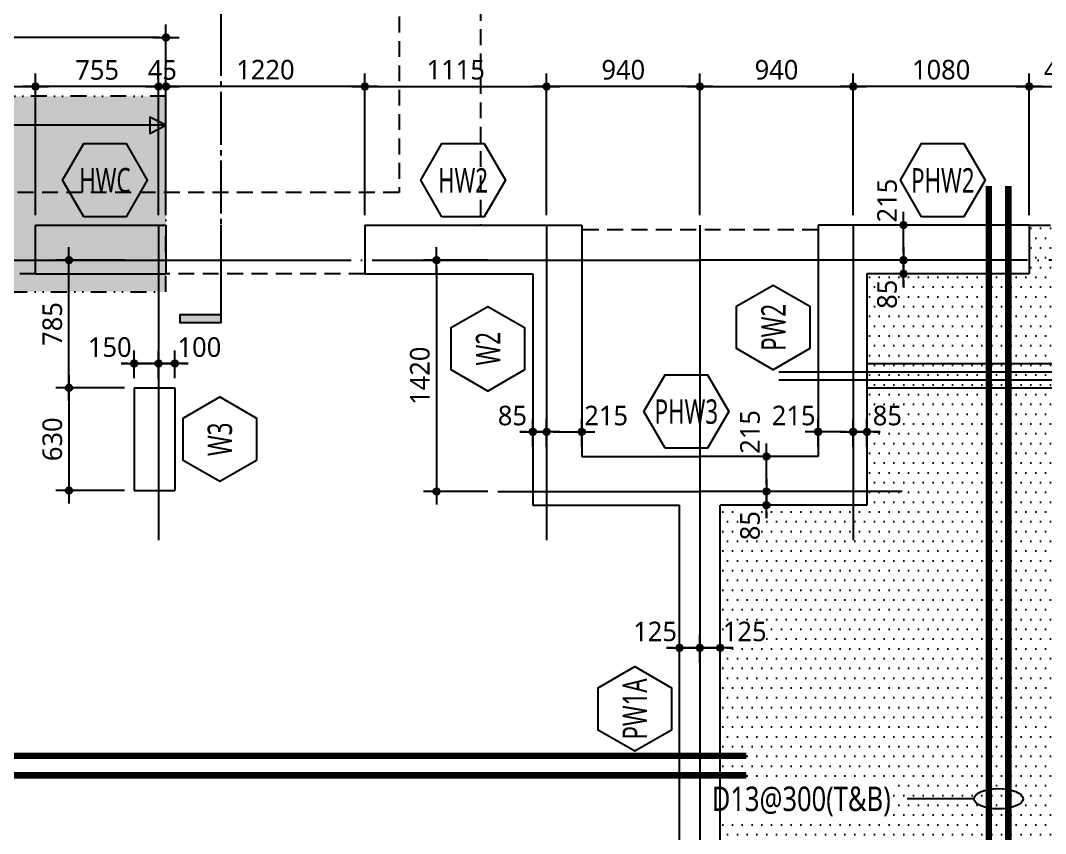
# Model space of a CAD drawing. Header units: millimetres. Extents: x 350420 to 672135, y -312840 to -44390.
# Drawn here: x 528082 to 534370, y -62444 to -57455 of the extents above; entities that cross this region are included whole.
import ezdxf
from ezdxf.enums import TextEntityAlignment as Align
from ezdxf.xclip import XClip

# ---------------------------------------------------------------- set-up
doc = ezdxf.new("R2010")
doc.units = ezdxf.units.MM
doc.header["$LTSCALE"] = 65
doc.header["$XCLIPFRAME"] = 0
for name, pattern in [('DIVIDEX2', [2.5, 1, -0.5, 0, -0.5, 0, -0.5]), ('ER-IJ', [6.5, 5, -0.5, 0.5, -0.5]), ('HID', [2.5, 2, -0.5]), ('HID2', [7.5, 6, -1.5]), ('XS-지하주차장$0$CEN', [62, 60, -1, 0, -1]), ('XS-지하주차장$0$HID', [2.3, 1.5, -0.8])]:
    doc.linetypes.add(name, pattern=pattern)
doc.layers.get('Defpoints').update_dxf_attribs({"color": 145})
for name, color, linetype in [('BAR-B', 2, 'HID2'), ('BAR-T', 2, 'Continuous'), ('DIM', 7, 'Continuous'), ('DOT', 7, 'Continuous'), ('HID', 8, 'HID'), ('LEADER', 7, 'Continuous'), ('M', 7, 'Continuous'), ('NAME-W', 4, 'Continuous'), ('SEC', 2, 'Continuous'), ('T', 6, 'Continuous'), ('W2-B', 8, 'Continuous'), ('XS-지하주차장$0$AWG', 5, 'XS-지하주차장$0$HID'), ('XS-지하주차장$0$CEN', 1, 'XS-지하주차장$0$CEN'), ('XS-지하주차장$0$W1', 2, 'Continuous'), ('XS-지하주차장$0$W1-H', 11, 'XS-지하주차장$0$HID'), ('보강구간', 3, 'DIVIDEX2'), ('보강근', 2, 'Continuous'), ('상부', 15, 'Continuous')]:
    doc.layers.add(name, color=color, linetype=linetype)
doc.layers.add('XS-지하주차장$0$PD', color=145, linetype='XS-지하주차장$0$HID', plot=False)
doc.styles.add('맑은고딕', font='malgun.ttf')
doc.dimstyles.new('DIM_40', dxfattribs={"dimscale": 40, "dimtxt": 3, "dimasz": 1, "dimexe": 2, "dimexo": 1.5, "dimgap": 1, "dimtad": 1, "dimdec": 0, "dimzin": 0, "dimdsep": 46, "dimtxsty": '맑은고딕', "dimblk1": 'DIMDOT', "dimblk2": 'DIMDOT', "dimsah": 1, "dimcen": 0.09, "dimdle": 2, "dimclrd": 7, "dimclre": 7, "dimclrt": 6, "dimadec": 0, "dimazin": 0, "dimtfac": 1, "dimtdec": 0, "dimtix": 1, "dimtmove": 2, "dimatfit": 3, "dimldrblk": 'DIMDOT', "dimfxl": 0, "dimtolj": 1, "dimtzin": 0, "dimarcsym": 0})

# ---------------------------------------------------------------- blocks, each defined once
blk = doc.blocks.new('XS-지하주차장$0$B1-6')
at = {"layer": 'XS-지하주차장$0$CEN'}
for p, q in [((15160, 8925), (15160, 6990)), ((17540, 8925), (17540, 6990)), ((18480, 8925), (18480, 0)), ((18480, 8925), (18480, 0)), ((19420, 8925), (19420, 6990)), ((12440, 8710), (18480, 8710)), ((24520, 8710), (18480, 8710)), ((17240, 7290), (18480, 7290)), ((19720, 7290), (18480, 7290))]:
    blk.add_line(p, q, dxfattribs=at)
at = {"layer": 'XS-지하주차장$0$PD'}
blk.add_line((19205, 8895), (17755, 8895), dxfattribs=at)
at = {"layer": 'XS-지하주차장$0$W1'}
for p, q in [((14405, 8625), (14405, 8925)), ((14405, 8925), (15205, 8925)), ((15205, 8925), (15205, 8625)), ((16425, 8925), (16425, 8625)), ((16425, 8925), (17755, 8925)), ((17755, 8925), (17755, 7505)), ((20500, 8925), (19205, 8925)), ((19205, 8925), (19205, 7505)), ((20500, 8925), (20500, 8625)), ((14405, 8625), (15205, 8625)), ((16425, 8625), (17455, 8625)), ((17455, 8625), (17455, 7205)), ((20500, 8625), (19505, 8625)), ((19505, 8625), (19505, 7205)), ((15010, 7925), (15010, 7295)), ((15010, 7925), (15260, 7925)), ((15260, 7925), (15260, 7295)), ((17755, 7505), (18480, 7505)), ((19205, 7505), (18480, 7505)), ((15010, 7295), (15260, 7295)), ((17455, 7205), (18355, 7205)), ((18355, 4705), (18355, 7205)), ((19505, 7205), (18605, 7205)), ((18605, 4705), (18605, 7205))]:
    blk.add_line(p, q, dxfattribs=at)
blk = doc.blocks.new('XS-지하주차장$0$B2-W')
at = {"layer": 'XS-지하주차장$0$W1-H'}
for p, q in [((113725, 85355), (114025, 85355)), ((113725, 85355), (113725, 84555)), ((114025, 85355), (114025, 84555)), ((113025, 84750), (112395, 84750)), ((112395, 84750), (112395, 84500)), ((113025, 84750), (113025, 84500)), ((114025, 84555), (113725, 84555)), ((113025, 84500), (112395, 84500)), ((114025, 83335), (113725, 83335)), ((113725, 83335), (113725, 82305)), ((114025, 83335), (114025, 82005)), ((112305, 82305), (112305, 81405)), ((113725, 82305), (112305, 82305)), ((112605, 82005), (112605, 81280)), ((114025, 82005), (112605, 82005)), ((109805, 81405), (112305, 81405)), ((112605, 80555), (112605, 81280)), ((109805, 81155), (112305, 81155)), ((112305, 80255), (112305, 81155)), ((114025, 80555), (112605, 80555)), ((114025, 79260), (114025, 80555)), ((113725, 80255), (112305, 80255)), ((113725, 79260), (113725, 80255)), ((114025, 79260), (113725, 79260))]:
    blk.add_line(p, q, dxfattribs=at)
blk = doc.blocks.new('XS-지하주차장')
at = {"layer": 'XS-지하주차장$0$AWG'}
for p, q in [((653735, 152315), (653735, 158750)), ((653235, 154545), (653235, 155755)), ((653235, 152525), (653235, 153745)), ((655860, 152315), (653735, 152315)), ((655035, 151815), (653535, 151815))]:
    blk.add_line(p, q, dxfattribs=at)
at = {"layer": 'XS-지하주차장$0$W1', "rotation": 270}
blk.add_blockref('XS-지하주차장$0$B1-6', (644610, 168950), dxfattribs=at)
at = {"layer": 'XS-지하주차장$0$W1-H'}
blk.add_blockref('XS-지하주차장$0$B2-W', (539510, 69190), dxfattribs=at)
blk = doc.blocks.new('DIMDOT')
at = {"layer": 'DIM', "linetype": 'Continuous'}
blk.add_line((-2, 0), (2, 0), dxfattribs=at)
for radius in [0.5, 0.25]:
    blk.add_circle((0, 0), radius, dxfattribs=at)
blk = doc.blocks.new('*D1221')
at = {"layer": 'Defpoints', "color": 0, "linetype": 'Continuous', "transparency": 16777216}
for p in [(528380, -58925), (528780, -58925), (528780, -59710)]:
    blk.add_point(p, dxfattribs=at)
at = {"layer": 'DIM', "color": 7, "linetype": 'Continuous', "lineweight": -2, "transparency": 16777216}
for p, q in [((528720, -58925), (528300, -58925)), ((528380, -59670), (528380, -58965)), ((528720, -59710), (528300, -59710))]:
    blk.add_line(p, q, dxfattribs=at)
at = {"layer": 'DIM', "color": 7, "linetype": 'Continuous', "lineweight": -2, "transparency": 16777216, "xscale": 40, "yscale": 40, "zscale": 40}
for p, rotation in [((528380, -58925), 90), ((528380, -59710), 270)]:
    blk.add_blockref('DIMDOT', p, dxfattribs=dict(at, rotation=rotation))
at = {"layer": 'DIM', "color": 6, "linetype": 'Continuous', "transparency": 16777216, "insert": (528278, -59317.5), "char_height": 120, "attachment_point": 5, "rotation": 90, "style": '맑은고딕'}
blk.add_mtext('\\A1;785', dxfattribs=at)
blk = doc.blocks.new('*D1222')
at = {"layer": 'Defpoints', "color": 0, "linetype": 'Continuous', "transparency": 16777216}
for p in [(528780, -59710), (528380, -60340), (528780, -60340)]:
    blk.add_point(p, dxfattribs=at)
at = {"layer": 'DIM', "color": 7, "linetype": 'Continuous', "lineweight": -2, "transparency": 16777216}
for p, q in [((528720, -59710), (528300, -59710)), ((528380, -59750), (528380, -60300)), ((528720, -60340), (528300, -60340))]:
    blk.add_line(p, q, dxfattribs=at)
at = {"layer": 'DIM', "color": 7, "linetype": 'Continuous', "lineweight": -2, "transparency": 16777216, "xscale": 40, "yscale": 40, "zscale": 40}
for p, rotation in [((528380, -59710), 90), ((528380, -60340), 270)]:
    blk.add_blockref('DIMDOT', p, dxfattribs=dict(at, rotation=rotation))
at = {"layer": 'DIM', "color": 6, "linetype": 'Continuous', "transparency": 16777216, "insert": (528278, -60025), "char_height": 120, "attachment_point": 5, "rotation": 90, "style": '맑은고딕'}
blk.add_mtext('\\A1;630', dxfattribs=at)
blk = doc.blocks.new('*D1223')
at = {"layer": 'Defpoints', "color": 0, "linetype": 'Continuous', "transparency": 16777216}
for p in [(528175, -57860), (526965, -58710), (528175, -58710)]:
    blk.add_point(p, dxfattribs=at)
at = {"layer": 'DIM', "color": 7, "linetype": 'Continuous', "lineweight": -2, "transparency": 16777216}
for p, q in [((526965, -58650), (526965, -57780)), ((528175, -58650), (528175, -57780)), ((527005, -57860), (528135, -57860))]:
    blk.add_line(p, q, dxfattribs=at)
at = {"layer": 'DIM', "color": 7, "linetype": 'Continuous', "lineweight": -2, "transparency": 16777216, "xscale": 40, "yscale": 40, "zscale": 40, "rotation": 180}
blk.add_blockref('DIMDOT', (526965, -57860), dxfattribs=at)
at = {"layer": 'DIM', "color": 7, "linetype": 'Continuous', "lineweight": -2, "transparency": 16777216, "xscale": 40, "yscale": 40, "zscale": 40}
blk.add_blockref('DIMDOT', (528175, -57860), dxfattribs=at)
at = {"layer": 'DIM', "color": 6, "linetype": 'Continuous', "transparency": 16777216, "insert": (527570, -57757.6), "char_height": 120, "attachment_point": 5, "style": '맑은고딕'}
blk.add_mtext('\\A1;1210', dxfattribs=at)
blk = doc.blocks.new('*D543')
at = {"layer": 'Defpoints', "color": 0, "linetype": 'Continuous', "transparency": 16777216}
for p in [(528175, -57860), (528175, -58710), (528930, -58710)]:
    blk.add_point(p, dxfattribs=at)
at = {"layer": 'DIM', "color": 7, "linetype": 'Continuous', "lineweight": -2, "transparency": 16777216}
for p, q in [((528175, -58650), (528175, -57780)), ((528930, -58650), (528930, -57780)), ((528890, -57860), (528215, -57860))]:
    blk.add_line(p, q, dxfattribs=at)
at = {"layer": 'DIM', "color": 7, "linetype": 'Continuous', "lineweight": -2, "transparency": 16777216, "xscale": 40, "yscale": 40, "zscale": 40, "rotation": 180}
blk.add_blockref('DIMDOT', (528175, -57860), dxfattribs=at)
at = {"layer": 'DIM', "color": 7, "linetype": 'Continuous', "lineweight": -2, "transparency": 16777216, "xscale": 40, "yscale": 40, "zscale": 40}
blk.add_blockref('DIMDOT', (528930, -57860), dxfattribs=at)
at = {"layer": 'DIM', "color": 6, "linetype": 'Continuous', "transparency": 16777216, "insert": (528552.5, -57759), "char_height": 120, "attachment_point": 5, "style": '맑은고딕'}
blk.add_mtext('\\A1;755', dxfattribs=at)
blk = doc.blocks.new('*D544')
at = {"layer": 'Defpoints', "color": 0, "linetype": 'Continuous', "transparency": 16777216}
for p in [(528975, -57860), (528930, -58710), (528975, -58710)]:
    blk.add_point(p, dxfattribs=at)
at = {"layer": 'DIM', "color": 7, "linetype": 'Continuous', "lineweight": -2, "transparency": 16777216}
for p, q in [((528930, -58650), (528930, -57780)), ((528975, -58650), (528975, -57780)), ((528890, -57860), (528850, -57860)), ((528930, -57860), (528975, -57860)), ((529015, -57860), (529055, -57860))]:
    blk.add_line(p, q, dxfattribs=at)
at = {"layer": 'DIM', "color": 7, "linetype": 'Continuous', "lineweight": -2, "transparency": 16777216, "xscale": 40, "yscale": 40, "zscale": 40}
blk.add_blockref('DIMDOT', (528930, -57860), dxfattribs=at)
at = {"layer": 'DIM', "color": 7, "linetype": 'Continuous', "lineweight": -2, "transparency": 16777216, "xscale": 40, "yscale": 40, "zscale": 40, "rotation": 180}
blk.add_blockref('DIMDOT', (528975, -57860), dxfattribs=at)
at = {"layer": 'DIM', "color": 6, "linetype": 'Continuous', "transparency": 16777216, "insert": (528952.5, -57759), "char_height": 120, "attachment_point": 5, "style": '맑은고딕'}
blk.add_mtext('\\A1;45', dxfattribs=at)
blk = doc.blocks.new('*D545')
at = {"layer": 'Defpoints', "color": 0, "linetype": 'Continuous', "transparency": 16777216}
for p in [(528975, -57860), (528975, -58710), (530195, -58710)]:
    blk.add_point(p, dxfattribs=at)
at = {"layer": 'DIM', "color": 7, "linetype": 'Continuous', "lineweight": -2, "transparency": 16777216}
for p, q in [((528975, -58650), (528975, -57780)), ((530195, -58650), (530195, -57780)), ((530155, -57860), (529015, -57860))]:
    blk.add_line(p, q, dxfattribs=at)
at = {"layer": 'DIM', "color": 7, "linetype": 'Continuous', "lineweight": -2, "transparency": 16777216, "xscale": 40, "yscale": 40, "zscale": 40, "rotation": 180}
blk.add_blockref('DIMDOT', (528975, -57860), dxfattribs=at)
at = {"layer": 'DIM', "color": 7, "linetype": 'Continuous', "lineweight": -2, "transparency": 16777216, "xscale": 40, "yscale": 40, "zscale": 40}
blk.add_blockref('DIMDOT', (530195, -57860), dxfattribs=at)
at = {"layer": 'DIM', "color": 6, "linetype": 'Continuous', "transparency": 16777216, "insert": (529585, -57757.6), "char_height": 120, "attachment_point": 5, "style": '맑은고딕'}
blk.add_mtext('\\A1;1220', dxfattribs=at)
blk = doc.blocks.new('*D546')
at = {"layer": 'Defpoints', "color": 0, "linetype": 'Continuous', "transparency": 16777216}
for p in [(531310, -57860), (530195, -58710), (531310, -58710)]:
    blk.add_point(p, dxfattribs=at)
at = {"layer": 'DIM', "color": 7, "linetype": 'Continuous', "lineweight": -2, "transparency": 16777216}
for p, q in [((530195, -58650), (530195, -57780)), ((531310, -58650), (531310, -57780)), ((530235, -57860), (531270, -57860))]:
    blk.add_line(p, q, dxfattribs=at)
at = {"layer": 'DIM', "color": 7, "linetype": 'Continuous', "lineweight": -2, "transparency": 16777216, "xscale": 40, "yscale": 40, "zscale": 40, "rotation": 180}
blk.add_blockref('DIMDOT', (530195, -57860), dxfattribs=at)
at = {"layer": 'DIM', "color": 7, "linetype": 'Continuous', "lineweight": -2, "transparency": 16777216, "xscale": 40, "yscale": 40, "zscale": 40}
blk.add_blockref('DIMDOT', (531310, -57860), dxfattribs=at)
at = {"layer": 'DIM', "color": 6, "linetype": 'Continuous', "transparency": 16777216, "insert": (530752.5, -57757.6), "char_height": 120, "attachment_point": 5, "style": '맑은고딕'}
blk.add_mtext('\\A1;1115', dxfattribs=at)
blk = doc.blocks.new('*D547')
at = {"layer": 'Defpoints', "color": 0, "linetype": 'Continuous', "transparency": 16777216}
for p in [(531310, -57860), (531310, -58710), (532250, -58710)]:
    blk.add_point(p, dxfattribs=at)
at = {"layer": 'DIM', "color": 7, "linetype": 'Continuous', "lineweight": -2, "transparency": 16777216}
for p, q in [((531310, -58650), (531310, -57780)), ((532250, -58650), (532250, -57780)), ((532210, -57860), (531350, -57860))]:
    blk.add_line(p, q, dxfattribs=at)
at = {"layer": 'DIM', "color": 7, "linetype": 'Continuous', "lineweight": -2, "transparency": 16777216, "xscale": 40, "yscale": 40, "zscale": 40, "rotation": 180}
blk.add_blockref('DIMDOT', (531310, -57860), dxfattribs=at)
at = {"layer": 'DIM', "color": 7, "linetype": 'Continuous', "lineweight": -2, "transparency": 16777216, "xscale": 40, "yscale": 40, "zscale": 40}
blk.add_blockref('DIMDOT', (532250, -57860), dxfattribs=at)
at = {"layer": 'DIM', "color": 6, "linetype": 'Continuous', "transparency": 16777216, "insert": (531780, -57758), "char_height": 120, "attachment_point": 5, "style": '맑은고딕'}
blk.add_mtext('\\A1;940', dxfattribs=at)
blk = doc.blocks.new('*D551')
at = {"layer": 'Defpoints', "color": 0, "linetype": 'Continuous', "transparency": 16777216}
for p in [(534720, -57860), (534270, -58710), (534720, -58710)]:
    blk.add_point(p, dxfattribs=at)
at = {"layer": 'DIM', "color": 7, "linetype": 'Continuous', "lineweight": -2, "transparency": 16777216}
for p, q in [((534270, -58650), (534270, -57780)), ((534720, -58650), (534720, -57780)), ((534310, -57860), (534680, -57860))]:
    blk.add_line(p, q, dxfattribs=at)
at = {"layer": 'DIM', "color": 7, "linetype": 'Continuous', "lineweight": -2, "transparency": 16777216, "xscale": 40, "yscale": 40, "zscale": 40, "rotation": 180}
blk.add_blockref('DIMDOT', (534270, -57860), dxfattribs=at)
at = {"layer": 'DIM', "color": 7, "linetype": 'Continuous', "lineweight": -2, "transparency": 16777216, "xscale": 40, "yscale": 40, "zscale": 40}
blk.add_blockref('DIMDOT', (534720, -57860), dxfattribs=at)
at = {"layer": 'DIM', "color": 6, "linetype": 'Continuous', "transparency": 16777216, "insert": (534495, -57758), "char_height": 120, "attachment_point": 5, "style": '맑은고딕'}
blk.add_mtext('\\A1;450', dxfattribs=at)
blk = doc.blocks.new('*D552')
at = {"layer": 'Defpoints', "color": 0, "linetype": 'Continuous', "transparency": 16777216}
for p in [(533190, -57860), (533190, -58710), (534270, -58710)]:
    blk.add_point(p, dxfattribs=at)
at = {"layer": 'DIM', "color": 7, "linetype": 'Continuous', "lineweight": -2, "transparency": 16777216}
for p, q in [((533190, -58650), (533190, -57780)), ((534270, -58650), (534270, -57780)), ((534230, -57860), (533230, -57860))]:
    blk.add_line(p, q, dxfattribs=at)
at = {"layer": 'DIM', "color": 7, "linetype": 'Continuous', "lineweight": -2, "transparency": 16777216, "xscale": 40, "yscale": 40, "zscale": 40, "rotation": 180}
blk.add_blockref('DIMDOT', (533190, -57860), dxfattribs=at)
at = {"layer": 'DIM', "color": 7, "linetype": 'Continuous', "lineweight": -2, "transparency": 16777216, "xscale": 40, "yscale": 40, "zscale": 40}
blk.add_blockref('DIMDOT', (534270, -57860), dxfattribs=at)
at = {"layer": 'DIM', "color": 6, "linetype": 'Continuous', "transparency": 16777216, "insert": (533730, -57757.6), "char_height": 120, "attachment_point": 5, "style": '맑은고딕'}
blk.add_mtext('\\A1;1080', dxfattribs=at)
blk = doc.blocks.new('*D553')
at = {"layer": 'Defpoints', "color": 0, "linetype": 'Continuous', "transparency": 16777216}
for p in [(533190, -57860), (532250, -58710), (533190, -58710)]:
    blk.add_point(p, dxfattribs=at)
at = {"layer": 'DIM', "color": 7, "linetype": 'Continuous', "lineweight": -2, "transparency": 16777216}
for p, q in [((532250, -58650), (532250, -57780)), ((533190, -58650), (533190, -57780)), ((532290, -57860), (533150, -57860))]:
    blk.add_line(p, q, dxfattribs=at)
at = {"layer": 'DIM', "color": 7, "linetype": 'Continuous', "lineweight": -2, "transparency": 16777216, "xscale": 40, "yscale": 40, "zscale": 40, "rotation": 180}
blk.add_blockref('DIMDOT', (532250, -57860), dxfattribs=at)
at = {"layer": 'DIM', "color": 7, "linetype": 'Continuous', "lineweight": -2, "transparency": 16777216, "xscale": 40, "yscale": 40, "zscale": 40}
blk.add_blockref('DIMDOT', (533190, -57860), dxfattribs=at)
at = {"layer": 'DIM', "color": 6, "linetype": 'Continuous', "transparency": 16777216, "insert": (532720, -57758), "char_height": 120, "attachment_point": 5, "style": '맑은고딕'}
blk.add_mtext('\\A1;940', dxfattribs=at)
blk = doc.blocks.new('*D555')
at = {"layer": 'Defpoints', "color": 0, "linetype": 'Continuous', "transparency": 16777216}
for p in [(532807.8, -60345), (532657.8, -60430), (532807.8, -60430)]:
    blk.add_point(p, dxfattribs=at)
at = {"layer": 'DIM', "color": 7, "linetype": 'Continuous', "lineweight": -2, "transparency": 16777216}
for p, q in [((532657.8, -60305), (532657.8, -60265)), ((532747.8, -60345), (532577.8, -60345)), ((532657.8, -60345), (532657.8, -60430)), ((532747.8, -60430), (532577.8, -60430)), ((532657.8, -60470), (532657.8, -60510))]:
    blk.add_line(p, q, dxfattribs=at)
at = {"layer": 'DIM', "color": 7, "linetype": 'Continuous', "lineweight": -2, "transparency": 16777216, "xscale": 40, "yscale": 40, "zscale": 40}
for p, rotation in [((532657.8, -60345), 270), ((532657.8, -60430), 90)]:
    blk.add_blockref('DIMDOT', p, dxfattribs=dict(at, rotation=rotation))
at = {"layer": 'DIM', "color": 6, "linetype": 'Continuous', "transparency": 16777216, "insert": (532557.8, -60555), "char_height": 120, "attachment_point": 5, "rotation": 90, "style": '맑은고딕'}
blk.add_mtext('\\A1;85', dxfattribs=at)
blk = doc.blocks.new('*D556')
at = {"layer": 'Defpoints', "color": 0, "linetype": 'Continuous', "transparency": 16777216}
for p in [(532657.8, -60130), (532807.8, -60130), (532807.8, -60345)]:
    blk.add_point(p, dxfattribs=at)
at = {"layer": 'DIM', "color": 7, "linetype": 'Continuous', "lineweight": -2, "transparency": 16777216}
for p, q in [((532747.8, -60130), (532577.8, -60130)), ((532657.8, -60305), (532657.8, -60170)), ((532747.8, -60345), (532577.8, -60345))]:
    blk.add_line(p, q, dxfattribs=at)
at = {"layer": 'DIM', "color": 7, "linetype": 'Continuous', "lineweight": -2, "transparency": 16777216, "xscale": 40, "yscale": 40, "zscale": 40}
for p, rotation in [((532657.8, -60130), 90), ((532657.8, -60345), 270)]:
    blk.add_blockref('DIMDOT', p, dxfattribs=dict(at, rotation=rotation))
at = {"layer": 'DIM', "color": 6, "linetype": 'Continuous', "transparency": 16777216, "insert": (532557.8, -59980), "char_height": 120, "attachment_point": 5, "rotation": 90, "style": '맑은고딕'}
blk.add_mtext('\\A1;215', dxfattribs=at)
blk = doc.blocks.new('*D557')
at = {"layer": 'Defpoints', "color": 0, "linetype": 'Continuous', "transparency": 16777216}
for p in [(531225, -59980), (531225, -60130), (531310, -60130)]:
    blk.add_point(p, dxfattribs=at)
at = {"layer": 'DIM', "color": 7, "linetype": 'Continuous', "lineweight": -2, "transparency": 16777216}
for p, q in [((531225, -60070), (531225, -59900)), ((531310, -60070), (531310, -59900)), ((531185, -59980), (531145, -59980)), ((531310, -59980), (531225, -59980)), ((531350, -59980), (531390, -59980))]:
    blk.add_line(p, q, dxfattribs=at)
at = {"layer": 'DIM', "color": 7, "linetype": 'Continuous', "lineweight": -2, "transparency": 16777216, "xscale": 40, "yscale": 40, "zscale": 40}
blk.add_blockref('DIMDOT', (531225, -59980), dxfattribs=at)
at = {"layer": 'DIM', "color": 7, "linetype": 'Continuous', "lineweight": -2, "transparency": 16777216, "xscale": 40, "yscale": 40, "zscale": 40, "rotation": 180}
blk.add_blockref('DIMDOT', (531310, -59980), dxfattribs=at)
at = {"layer": 'DIM', "color": 6, "linetype": 'Continuous', "transparency": 16777216, "insert": (531100, -59879.9), "char_height": 120, "attachment_point": 5, "style": '맑은고딕'}
blk.add_mtext('\\A1;85', dxfattribs=at)
blk = doc.blocks.new('*D558')
at = {"layer": 'Defpoints', "color": 0, "linetype": 'Continuous', "transparency": 16777216}
for p in [(531525, -59980), (531310, -60130), (531525, -60130)]:
    blk.add_point(p, dxfattribs=at)
at = {"layer": 'DIM', "color": 7, "linetype": 'Continuous', "lineweight": -2, "transparency": 16777216}
for p, q in [((531310, -60070), (531310, -59900)), ((531525, -60070), (531525, -59900)), ((531350, -59980), (531485, -59980))]:
    blk.add_line(p, q, dxfattribs=at)
at = {"layer": 'DIM', "color": 7, "linetype": 'Continuous', "lineweight": -2, "transparency": 16777216, "xscale": 40, "yscale": 40, "zscale": 40, "rotation": 180}
blk.add_blockref('DIMDOT', (531310, -59980), dxfattribs=at)
at = {"layer": 'DIM', "color": 7, "linetype": 'Continuous', "lineweight": -2, "transparency": 16777216, "xscale": 40, "yscale": 40, "zscale": 40}
blk.add_blockref('DIMDOT', (531525, -59980), dxfattribs=at)
at = {"layer": 'DIM', "color": 6, "linetype": 'Continuous', "transparency": 16777216, "insert": (531675, -59879.9), "char_height": 120, "attachment_point": 5, "style": '맑은고딕'}
blk.add_mtext('\\A1;215', dxfattribs=at)
blk = doc.blocks.new('*D559')
at = {"layer": 'Defpoints', "color": 0, "linetype": 'Continuous', "transparency": 16777216}
for p in [(533275, -59980), (533190, -60130), (533275, -60130)]:
    blk.add_point(p, dxfattribs=at)
at = {"layer": 'DIM', "color": 7, "linetype": 'Continuous', "lineweight": -2, "transparency": 16777216}
for p, q in [((533190, -60070), (533190, -59900)), ((533275, -60070), (533275, -59900)), ((533150, -59980), (533110, -59980)), ((533190, -59980), (533275, -59980)), ((533315, -59980), (533355, -59980))]:
    blk.add_line(p, q, dxfattribs=at)
at = {"layer": 'DIM', "color": 7, "linetype": 'Continuous', "lineweight": -2, "transparency": 16777216, "xscale": 40, "yscale": 40, "zscale": 40}
blk.add_blockref('DIMDOT', (533190, -59980), dxfattribs=at)
at = {"layer": 'DIM', "color": 7, "linetype": 'Continuous', "lineweight": -2, "transparency": 16777216, "xscale": 40, "yscale": 40, "zscale": 40, "rotation": 180}
blk.add_blockref('DIMDOT', (533275, -59980), dxfattribs=at)
at = {"layer": 'DIM', "color": 6, "linetype": 'Continuous', "transparency": 16777216, "insert": (533400, -59879.9), "char_height": 120, "attachment_point": 5, "style": '맑은고딕'}
blk.add_mtext('\\A1;85', dxfattribs=at)
blk = doc.blocks.new('*D560')
at = {"layer": 'Defpoints', "color": 0, "linetype": 'Continuous', "transparency": 16777216}
for p in [(532975, -59980), (532975, -60130), (533190, -60130)]:
    blk.add_point(p, dxfattribs=at)
at = {"layer": 'DIM', "color": 7, "linetype": 'Continuous', "lineweight": -2, "transparency": 16777216}
for p, q in [((532975, -60070), (532975, -59900)), ((533190, -60070), (533190, -59900)), ((533150, -59980), (533015, -59980))]:
    blk.add_line(p, q, dxfattribs=at)
at = {"layer": 'DIM', "color": 7, "linetype": 'Continuous', "lineweight": -2, "transparency": 16777216, "xscale": 40, "yscale": 40, "zscale": 40, "rotation": 180}
blk.add_blockref('DIMDOT', (532975, -59980), dxfattribs=at)
at = {"layer": 'DIM', "color": 7, "linetype": 'Continuous', "lineweight": -2, "transparency": 16777216, "xscale": 40, "yscale": 40, "zscale": 40}
blk.add_blockref('DIMDOT', (533190, -59980), dxfattribs=at)
at = {"layer": 'DIM', "color": 6, "linetype": 'Continuous', "transparency": 16777216, "insert": (532825, -59879.9), "char_height": 120, "attachment_point": 5, "style": '맑은고딕'}
blk.add_mtext('\\A1;215', dxfattribs=at)
blk = doc.blocks.new('*D561')
at = {"layer": 'Defpoints', "color": 0, "linetype": 'Continuous', "transparency": 16777216}
for p in [(529030, -59560), (528930, -59710), (529030, -59710)]:
    blk.add_point(p, dxfattribs=at)
at = {"layer": 'DIM', "color": 7, "linetype": 'Continuous', "lineweight": -2, "transparency": 16777216}
for p, q in [((528930, -59650), (528930, -59480)), ((529030, -59650), (529030, -59480)), ((528890, -59560), (528850, -59560)), ((528930, -59560), (529030, -59560)), ((529070, -59560), (529110, -59560))]:
    blk.add_line(p, q, dxfattribs=at)
at = {"layer": 'DIM', "color": 7, "linetype": 'Continuous', "lineweight": -2, "transparency": 16777216, "xscale": 40, "yscale": 40, "zscale": 40}
blk.add_blockref('DIMDOT', (528930, -59560), dxfattribs=at)
at = {"layer": 'DIM', "color": 7, "linetype": 'Continuous', "lineweight": -2, "transparency": 16777216, "xscale": 40, "yscale": 40, "zscale": 40, "rotation": 180}
blk.add_blockref('DIMDOT', (529030, -59560), dxfattribs=at)
at = {"layer": 'DIM', "color": 6, "linetype": 'Continuous', "transparency": 16777216, "insert": (529180, -59459.9), "char_height": 120, "attachment_point": 5, "style": '맑은고딕'}
blk.add_mtext('\\A1;100', dxfattribs=at)
blk = doc.blocks.new('*D562')
at = {"layer": 'Defpoints', "color": 0, "linetype": 'Continuous', "transparency": 16777216}
for p in [(528780, -59560), (528780, -59710), (528930, -59710)]:
    blk.add_point(p, dxfattribs=at)
at = {"layer": 'DIM', "color": 7, "linetype": 'Continuous', "lineweight": -2, "transparency": 16777216}
for p, q in [((528780, -59650), (528780, -59480)), ((528930, -59650), (528930, -59480)), ((528740, -59560), (528700, -59560)), ((528930, -59560), (528780, -59560)), ((528970, -59560), (529010, -59560))]:
    blk.add_line(p, q, dxfattribs=at)
at = {"layer": 'DIM', "color": 7, "linetype": 'Continuous', "lineweight": -2, "transparency": 16777216, "xscale": 40, "yscale": 40, "zscale": 40}
blk.add_blockref('DIMDOT', (528780, -59560), dxfattribs=at)
at = {"layer": 'DIM', "color": 7, "linetype": 'Continuous', "lineweight": -2, "transparency": 16777216, "xscale": 40, "yscale": 40, "zscale": 40, "rotation": 180}
blk.add_blockref('DIMDOT', (528930, -59560), dxfattribs=at)
at = {"layer": 'DIM', "color": 6, "linetype": 'Continuous', "transparency": 16777216, "insert": (528630, -59459.9), "char_height": 120, "attachment_point": 5, "style": '맑은고딕'}
blk.add_mtext('\\A1;150', dxfattribs=at)
blk = doc.blocks.new('*D563')
at = {"layer": 'Defpoints', "color": 0, "linetype": 'Continuous', "transparency": 16777216}
for p in [(532375, -61305), (532250, -61455), (532375, -61455)]:
    blk.add_point(p, dxfattribs=at)
at = {"layer": 'DIM', "color": 7, "linetype": 'Continuous', "lineweight": -2, "transparency": 16777216}
for p, q in [((532250, -61395), (532250, -61225)), ((532375, -61395), (532375, -61225)), ((532210, -61305), (532170, -61305)), ((532250, -61305), (532375, -61305)), ((532415, -61305), (532455, -61305))]:
    blk.add_line(p, q, dxfattribs=at)
at = {"layer": 'DIM', "color": 7, "linetype": 'Continuous', "lineweight": -2, "transparency": 16777216, "xscale": 40, "yscale": 40, "zscale": 40}
blk.add_blockref('DIMDOT', (532250, -61305), dxfattribs=at)
at = {"layer": 'DIM', "color": 7, "linetype": 'Continuous', "lineweight": -2, "transparency": 16777216, "xscale": 40, "yscale": 40, "zscale": 40, "rotation": 180}
blk.add_blockref('DIMDOT', (532375, -61305), dxfattribs=at)
at = {"layer": 'DIM', "color": 6, "linetype": 'Continuous', "transparency": 16777216, "insert": (532525, -61204.9), "char_height": 120, "attachment_point": 5, "style": '맑은고딕'}
blk.add_mtext('\\A1;125', dxfattribs=at)
blk = doc.blocks.new('*D564')
at = {"layer": 'Defpoints', "color": 0, "linetype": 'Continuous', "transparency": 16777216}
for p in [(532125, -61305), (532125, -61455), (532250, -61455)]:
    blk.add_point(p, dxfattribs=at)
at = {"layer": 'DIM', "color": 7, "linetype": 'Continuous', "lineweight": -2, "transparency": 16777216}
for p, q in [((532125, -61395), (532125, -61225)), ((532250, -61395), (532250, -61225)), ((532085, -61305), (532045, -61305)), ((532250, -61305), (532125, -61305)), ((532290, -61305), (532330, -61305))]:
    blk.add_line(p, q, dxfattribs=at)
at = {"layer": 'DIM', "color": 7, "linetype": 'Continuous', "lineweight": -2, "transparency": 16777216, "xscale": 40, "yscale": 40, "zscale": 40}
blk.add_blockref('DIMDOT', (532125, -61305), dxfattribs=at)
at = {"layer": 'DIM', "color": 7, "linetype": 'Continuous', "lineweight": -2, "transparency": 16777216, "xscale": 40, "yscale": 40, "zscale": 40, "rotation": 180}
blk.add_blockref('DIMDOT', (532250, -61305), dxfattribs=at)
at = {"layer": 'DIM', "color": 6, "linetype": 'Continuous', "transparency": 16777216, "insert": (531975, -61204.9), "char_height": 120, "attachment_point": 5, "style": '맑은고딕'}
blk.add_mtext('\\A1;125', dxfattribs=at)
blk = doc.blocks.new('*D568')
at = {"layer": 'Defpoints', "color": 0, "linetype": 'Continuous', "transparency": 16777216}
for p in [(533648.6, -58925), (533498.6, -59010), (533648.6, -59010)]:
    blk.add_point(p, dxfattribs=at)
at = {"layer": 'DIM', "color": 7, "linetype": 'Continuous', "lineweight": -2, "transparency": 16777216}
for p, q in [((533498.6, -58885), (533498.6, -58845)), ((533588.6, -58925), (533418.6, -58925)), ((533498.6, -58925), (533498.6, -59010)), ((533588.6, -59010), (533418.6, -59010)), ((533498.6, -59050), (533498.6, -59090))]:
    blk.add_line(p, q, dxfattribs=at)
at = {"layer": 'DIM', "color": 7, "linetype": 'Continuous', "lineweight": -2, "transparency": 16777216, "xscale": 40, "yscale": 40, "zscale": 40}
for p, rotation in [((533498.6, -58925), 270), ((533498.6, -59010), 90)]:
    blk.add_blockref('DIMDOT', p, dxfattribs=dict(at, rotation=rotation))
at = {"layer": 'DIM', "color": 6, "linetype": 'Continuous', "transparency": 16777216, "insert": (533398.6, -59135), "char_height": 120, "attachment_point": 5, "rotation": 90, "style": '맑은고딕'}
blk.add_mtext('\\A1;85', dxfattribs=at)
blk = doc.blocks.new('*D569')
at = {"layer": 'Defpoints', "color": 0, "linetype": 'Continuous', "transparency": 16777216}
for p in [(533498.6, -58710), (533648.6, -58710), (533648.6, -58925)]:
    blk.add_point(p, dxfattribs=at)
at = {"layer": 'DIM', "color": 7, "linetype": 'Continuous', "lineweight": -2, "transparency": 16777216}
for p, q in [((533588.6, -58710), (533418.6, -58710)), ((533498.6, -58885), (533498.6, -58750)), ((533588.6, -58925), (533418.6, -58925))]:
    blk.add_line(p, q, dxfattribs=at)
at = {"layer": 'DIM', "color": 7, "linetype": 'Continuous', "lineweight": -2, "transparency": 16777216, "xscale": 40, "yscale": 40, "zscale": 40}
for p, rotation in [((533498.6, -58710), 90), ((533498.6, -58925), 270)]:
    blk.add_blockref('DIMDOT', p, dxfattribs=dict(at, rotation=rotation))
at = {"layer": 'DIM', "color": 6, "linetype": 'Continuous', "transparency": 16777216, "insert": (533398.6, -58560), "char_height": 120, "attachment_point": 5, "rotation": 90, "style": '맑은고딕'}
blk.add_mtext('\\A1;215', dxfattribs=at)
blk = doc.blocks.new('단면기호')
at = {"layer": 'SEC'}
blk.add_hatch(color=2, dxfattribs=at).paths.add_polyline_path([(-0.83, 0), (0, 0), (0, 4.17), (-0.83, 4.17)])
at = {"layer": 'SEC', "color": 2}
blk.add_line((-0.83, 0), (0, 0), dxfattribs=at)
blk.add_lwpolyline([(-10, 0), (0, 0), (0, 4.17), (-0.83, 4.17), (-0.83, 0)], dxfattribs=at)
blk = doc.blocks.new('단면기호2')
at = {"layer": 'SEC'}
h = blk.add_hatch(color=256, dxfattribs=at)
h.paths.add_polyline_path([(0, 388.9), (0, 275, 0.198912), (-194.5, 194.5)])
h.paths.add_polyline_path([(-388.9, 0), (-194.5, 194.5, 0.414214), (-194.5, -194.5)])
h.paths.add_polyline_path([(0, -275), (0, -388.9), (-194.5, -194.5, 0.198912)])
for points in [[(0, -388.9), (-388.9, 0), (0, 388.9), (0, 275)], [(0, -275), (0, -875)]]:
    blk.add_lwpolyline(points, dxfattribs=at)
blk.add_circle((0, 0), 275, dxfattribs=at)
blk = doc.blocks.new('*D871')
at = {"layer": 'Defpoints', "color": 0, "linetype": 'Continuous', "transparency": 16777216}
for p in [(531010, -58925), (530635, -60345), (531010, -60345)]:
    blk.add_point(p, dxfattribs=at)
at = {"layer": 'DIM', "color": 7, "linetype": 'Continuous', "lineweight": -2, "transparency": 16777216}
for p, q in [((530950, -58925), (530555, -58925)), ((530635, -58965), (530635, -60305)), ((530950, -60345), (530555, -60345))]:
    blk.add_line(p, q, dxfattribs=at)
at = {"layer": 'DIM', "color": 7, "linetype": 'Continuous', "lineweight": -2, "transparency": 16777216, "xscale": 40, "yscale": 40, "zscale": 40}
for p, rotation in [((530635, -58925), 90), ((530635, -60345), 270)]:
    blk.add_blockref('DIMDOT', p, dxfattribs=dict(at, rotation=rotation))
at = {"layer": 'DIM', "color": 6, "linetype": 'Continuous', "transparency": 16777216, "insert": (530532.6, -59635), "char_height": 120, "attachment_point": 5, "rotation": 90, "style": '맑은고딕'}
blk.add_mtext('\\A1;1420', dxfattribs=at)
blk = doc.blocks.new('*D969')
at = {"layer": 'Defpoints', "color": 0, "linetype": 'Continuous', "transparency": 16777216}
for p in [(521195, -57560), (521195, -57920), (528975, -57920)]:
    blk.add_point(p, dxfattribs=at)
at = {"layer": 'DIM', "color": 7, "linetype": 'Continuous', "lineweight": -2, "transparency": 16777216}
for p, q in [((521195, -57860), (521195, -57480)), ((528975, -57860), (528975, -57480)), ((528935, -57560), (521235, -57560))]:
    blk.add_line(p, q, dxfattribs=at)
at = {"layer": 'DIM', "color": 7, "linetype": 'Continuous', "lineweight": -2, "transparency": 16777216, "xscale": 40, "yscale": 40, "zscale": 40, "rotation": 180}
blk.add_blockref('DIMDOT', (521195, -57560), dxfattribs=at)
at = {"layer": 'DIM', "color": 7, "linetype": 'Continuous', "lineweight": -2, "transparency": 16777216, "xscale": 40, "yscale": 40, "zscale": 40}
blk.add_blockref('DIMDOT', (528975, -57560), dxfattribs=at)
at = {"layer": 'DIM', "color": 6, "linetype": 'Continuous', "transparency": 16777216, "insert": (525085, -57458), "char_height": 120, "attachment_point": 5, "style": '맑은고딕'}
blk.add_mtext('\\A1;7780', dxfattribs=at)

msp = doc.modelspace()

# ---------------------------------------------------------------- hatches: boundary and pattern name
at = {"layer": 'DOT'}
h = msp.add_hatch(dxfattribs=at)
h.set_pattern_fill('DOTS', color=256, scale=60)
h.set_pattern_definition([(0, (255970, -115670), (30, 60), [0, -60])])
h.paths.add_polyline_path([(534720, -63180), (534720, -58710), (534270, -58710), (534270, -59010), (533275, -59010), (533275, -60430), (532375, -60430), (532375, -62930), (532750, -62930), (532750, -63180)])
at = {"layer": '상부'}
h = msp.add_hatch(dxfattribs=at)
h.set_pattern_fill('CROSS', color=256, scale=300, style=0)
h.set_pattern_definition([(0, (280394.42, -115892.35), (75, 75), [37.5, -112.5]), (90, (280413.17, -115911.1), (-75, 75), [37.5, -112.5])])
h.paths.add_polyline_path([(528975, -57920), (521195, -57920), (521195, -59120), (528975, -59120)])

# ---------------------------------------------------------------- linework, layer by layer
at = {"layer": 'BAR-B', "const_width": 40}
for points in [[(534142, -66390), (534142, -58470)], [(532535, -62087.1), (513810, -62087.1)]]:
    msp.add_lwpolyline(points, dxfattribs=at)
at = {"layer": 'BAR-T', "const_width": 40}
for points in [[(534022, -66390), (534022, -58470)], [(532535, -61967.1), (513810, -61967.1)]]:
    msp.add_lwpolyline(points, dxfattribs=at)
at = {"layer": 'HID'}
msp.add_line((534270, -58710), (534720, -58710), dxfattribs=at)
at = {"layer": 'LEADER'}
msp.add_line((533932, -62231.1), (533522, -62231.1), dxfattribs=at)
msp.add_lwpolyline([(528975, -58097.5), (528875, -58047.5), (528875, -58147.5), (528975, -58097.5), (521195, -58097.5), (521295, -58147.5), (521295, -58047.5), (521195, -58097.5)], dxfattribs=at)
msp.add_ellipse((534082, -62231.1), major_axis=(150, 0), ratio=0.416667, dxfattribs=at)
at = {"layer": 'M'}
for points in [[(528470.1, -58660), (528340.2, -58435), (528470.1, -58210), (528729.9, -58210), (528859.8, -58435), (528729.9, -58660)], [(530667.2, -58660), (530537.3, -58435), (530667.2, -58210), (530927, -58210), (531056.9, -58435), (530927, -58660)], [(533610, -58660), (533480.1, -58435), (533610, -58210), (533869.8, -58210), (533999.7, -58435), (533869.8, -58660)], [(532925, -59467.9), (532700, -59597.8), (532475, -59467.9), (532475, -59208.1), (532700, -59078.2), (532925, -59208.1)], [(531175, -59599.2), (530950, -59729.1), (530725, -59599.2), (530725, -59339.4), (530950, -59209.5), (531175, -59339.4)], [(532037, -60080), (531907.1, -59855), (532037, -59630), (532296.9, -59630), (532426.8, -59855), (532296.9, -60080)], [(529530, -60154.9), (529305, -60284.8), (529080, -60154.9), (529080, -59895.1), (529305, -59765.2), (529530, -59895.1)], [(532075, -61809.9), (531850, -61939.8), (531625, -61809.9), (531625, -61550.1), (531850, -61420.2), (532075, -61550.1)]]:
    msp.add_lwpolyline(points, close=True, dxfattribs=at)
at = {"layer": 'SEC', "color": 2, "linetype": 'ER-IJ'}
msp.add_line((529311.7, -57470), (529311.7, -58710), dxfattribs=at)
at = {"layer": 'W2-B'}
for p, q in [((533275, -59560), (534720, -59560)), ((533275, -59710), (534720, -59710))]:
    msp.add_line(p, q, dxfattribs=at)
at = {"layer": '보강구간', "color": 3, "ltscale": 1.5}
msp.add_lwpolyline([(528975, -57920), (521195, -57920), (521195, -59120), (528975, -59120), (528975, -57920)], dxfattribs=at)
at = {"layer": '보강근'}
for p, q in [((532735, -59610), (535260, -59610)), ((532735, -59660), (535260, -59660))]:
    msp.add_line(p, q, dxfattribs=at)

# ---------------------------------------------------------------- block references
ref = msp.add_blockref('XS-지하주차장', (682720, -712245), dxfattribs=dict(rotation=90))
XClip(ref).set_block_clipping_path([(643110.0000000001, 141650.0000000187), (664534.9999999981, 170090.00000001)])
at = {"layer": 'SEC'}
msp.add_blockref('단면기호2', (529311.7, -56595), dxfattribs=at)
at = {"layer": 'SEC', "xscale": -60, "yscale": 60, "zscale": 60, "rotation": 89.99999999999105}
msp.add_blockref('단면기호', (529311.7, -59310), dxfattribs=at)

# ---------------------------------------------------------------- texts
at = {"layer": 'NAME-W', "style": '맑은고딕', "width": 0.7}
for s, p in [('HWC', (528600, -58435)), ('HW2', (530797.1, -58435)), ('PHW2', (533739.9, -58435)), ('PHW3', (532167, -59855))]:
    msp.add_text(s, height=150, dxfattribs=at).set_placement(p, align=Align.MIDDLE)
for s, p in [('PW2', (532700, -59338)), ('W2', (530950, -59469.3)), ('W3', (529305, -60025)), ('PW1A', (531850, -61680))]:
    msp.add_text(s, height=150, rotation=90, dxfattribs=at).set_placement(p, align=Align.MIDDLE)
at = {"layer": 'T', "style": '맑은고딕', "width": 0.8}
msp.add_text('D13@300(T&B)', height=150, dxfattribs=at).set_placement((532322.9, -62231.1), align=Align.MIDDLE_LEFT)

# ---------------------------------------------------------------- dimensions: what is measured, and where the dimension line sits
at = {"layer": 'DIM', "linetype": 'Continuous'}
for base, p1, p2, angle, picture, middle in [((521195, -57560), (528975, -57920), (521195, -57920), 180, '*D969', (525085, -57458)), ((528175, -57860), (528930, -58710), (528175, -58710), 180, '*D543', (528552.5, -57759)), ((528975, -57860), (530195, -58710), (528975, -58710), 180, '*D545', (529585, -57757.6)), ((531310, -57860), (532250, -58710), (531310, -58710), 180, '*D547', (531780, -57758)), ((533190, -57860), (534270, -58710), (533190, -58710), 180, '*D552', (533730, -57757.6)), ((528380, -58925), (528780, -59710), (528780, -58925), 90, '*D1221', (528278, -59317.5)), ((530635, -60345), (531010, -58925), (531010, -60345), 270, '*D871', (530532.6, -59635)), ((528380, -60340), (528780, -59710), (528780, -60340), 270, '*D1222', (528278, -60025))]:
    dim = msp.add_linear_dim(base=base, p1=p1, p2=p2, angle=angle, dimstyle='DIM_40', dxfattribs=at)
    dim.commit()
    dim.dimension.update_dxf_attribs({"geometry": picture, "text_midpoint": middle})
for base, p1, p2, picture, middle in [((528175, -57860), (526965, -58710), (528175, -58710), '*D1223', (527570, -57757.6)), ((528975, -57860), (528930, -58710), (528975, -58710), '*D544', (528952.5, -57759)), ((531310, -57860), (530195, -58710), (531310, -58710), '*D546', (530752.5, -57757.6)), ((533190, -57860), (532250, -58710), (533190, -58710), '*D553', (532720, -57758)), ((534720, -57860), (534270, -58710), (534720, -58710), '*D551', (534495, -57758))]:
    dim = msp.add_linear_dim(base=base, p1=p1, p2=p2, dimstyle='DIM_40', dxfattribs=at)
    dim.commit()
    dim.dimension.update_dxf_attribs({"geometry": picture, "text_midpoint": middle})
for base, p1, p2, angle, picture, middle in [((533498.6, -58710), (533648.6, -58925), (533648.6, -58710), 90, '*D569', (533398.6, -58560)), ((533498.6, -59010), (533648.6, -58925), (533648.6, -59010), 270, '*D568', (533398.6, -59135)), ((528780, -59560), (528930, -59710), (528780, -59710), 180, '*D562', (528630, -59459.9)), ((531225, -59980), (531310, -60130), (531225, -60130), 180, '*D557', (531100, -59879.9)), ((532657.8, -60130), (532807.8, -60345), (532807.8, -60130), 90, '*D556', (532557.8, -59980)), ((532975, -59980), (533190, -60130), (532975, -60130), 180, '*D560', (532825, -59879.9)), ((532657.8, -60430), (532807.8, -60345), (532807.8, -60430), 270, '*D555', (532557.8, -60555)), ((532125, -61305), (532250, -61455), (532125, -61455), 180, '*D564', (531975, -61204.9))]:
    dim = msp.add_linear_dim(base=base, p1=p1, p2=p2, angle=angle, dimstyle='DIM_40', dxfattribs=at)
    dim.commit()
    dim.dimension.update_dxf_attribs({"geometry": picture, "text_midpoint": middle, "dimtype": 160})
for base, p1, p2, picture, middle in [((529030, -59560), (528930, -59710), (529030, -59710), '*D561', (529180, -59459.9)), ((531525, -59980), (531310, -60130), (531525, -60130), '*D558', (531675, -59879.9)), ((533275, -59980), (533190, -60130), (533275, -60130), '*D559', (533400, -59879.9)), ((532375, -61305), (532250, -61455), (532375, -61455), '*D563', (532525, -61204.9))]:
    dim = msp.add_linear_dim(base=base, p1=p1, p2=p2, dimstyle='DIM_40', dxfattribs=at)
    dim.commit()
    dim.dimension.update_dxf_attribs({"geometry": picture, "text_midpoint": middle, "dimtype": 160})

doc.saveas('drawing.dxf')
